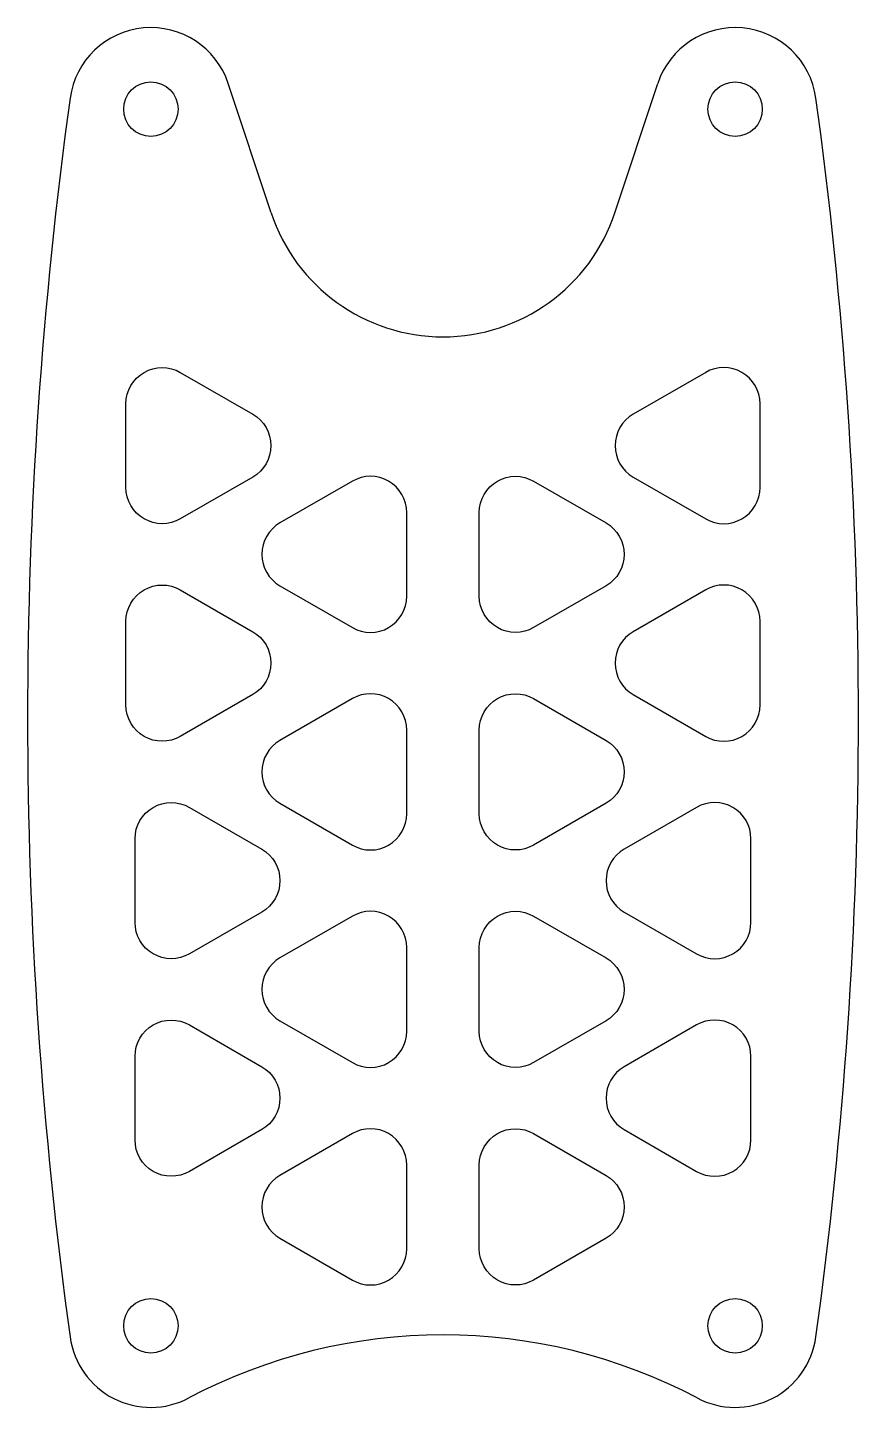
# Model space of a CAD drawing. Header units: millimetres. Extents: x -22.9 to 22.9, y -38.1 to 38.1.
import ezdxf

# ---------------------------------------------------------------- set-up
doc = ezdxf.new("R2010")
doc.units = ezdxf.units.MM
doc.layers.get('0').update_dxf_attribs({"lineweight": 25, "true_color": 0xffffff})

# ---------------------------------------------------------------- blocks, each defined once
blk = doc.blocks.new('triangle')
for p, q in [((-3, 4.041), (-7, 1.732)), ((0, -2.309), (0, 2.309)), ((-7, -1.732), (-3, -4.041))]:
    blk.add_line(p, q)
for centre, start, end in [((-2, 2.309), 360, 120), ((-6, 0), 120, 240), ((-2, -2.309), 240, 360)]:
    blk.add_arc(centre, 2, start, end)

msp = doc.modelspace()

# ---------------------------------------------------------------- linework, layer by layer
for p, q in [((-9.491, 27.852), (-11.856, 34.98)), ((9.491, 27.852), (11.856, 34.98))]:
    msp.add_line(p, q)
for centre in [(-16.127, 33.563), (16.127, 33.563), (-16.127, -33.563), (16.127, -33.563)]:
    msp.add_circle(centre, 1.5)
for centre, radius, start, end in [((-16.127, 33.563), 4.5, 18.35159, 172.14237), ((16.127, 33.563), 4.5, 7.85763, 161.64841), ((227.068, 0), 250, 172.14237, 187.85763), ((-227.068, 0), 250, 352.14237, 7.85763), ((0, 31), 10, 198.35159, 341.64841), ((-16.127, -33.563), 4.5, 187.85763, 297.86899), ((0, -64.061), 30, 62.13101, 117.86899), ((16.127, -33.563), 4.5, 242.13101, 352.14237)]:
    msp.add_arc(centre, radius, start, end)

# ---------------------------------------------------------------- block references
at = {"yscale": -1}
for p, rotation in [((-17.5, 15), 540), ((2, 9), 180), ((-17.5, 3), 540), ((2, -3), 180), ((-17, -9), 540), ((2, -15), 180), ((-17, -21), 540), ((2, -27), 180)]:
    msp.add_blockref('triangle', p, dxfattribs=dict(at, rotation=rotation))
at = {"rotation": 360}
for p in [(17.5, 15), (-2, 9), (17.5, 3), (-2, -3), (17, -9), (-2, -15), (17, -21), (-2, -27)]:
    msp.add_blockref('triangle', p, dxfattribs=at)

doc.saveas('drawing.dxf')
